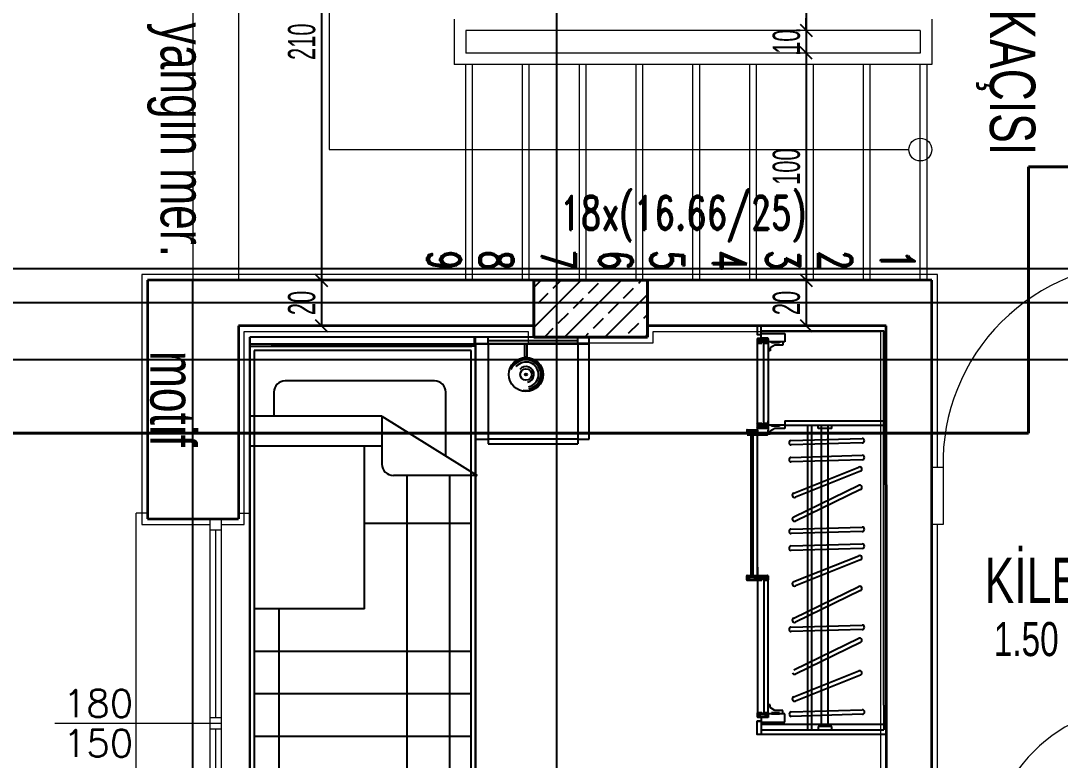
# Model space of a CAD drawing. Header units: inches. Extents: x -7543 to -822, y 102837 to 190349.
# Drawn here: x -830.059 to -829.9675, y 102836.9222 to 102836.9873 of the extents above; entities that cross this region are included whole.
import ezdxf

# ---------------------------------------------------------------- set-up
doc = ezdxf.new("R2010")
doc.units = ezdxf.units.IN
doc.header["$MEASUREMENT"] = 0
for name, pattern in [('ACAD_ISO07W100', [3, 0, -3]), ('DASHDOTX2', [2, 1, -0.5, 0, -0.5]), ('DASHED', [19.049999999999997, 12.7, -6.35])]:
    doc.linetypes.add(name, pattern=pattern)
doc.layers.get('0').update_dxf_attribs({"lineweight": 25})
doc.layers.get('Defpoints').update_dxf_attribs({"lineweight": 25})
for name, color, linetype, lineweight in [('AKS', 1, 'Continuous', 25), ('ICOL', 55, 'Continuous', 25), ('KESİT', 7, 'Continuous', 40), ('KOLON', 2, 'Continuous', 40), ('SIVA', 150, 'Continuous', 15), ('TARAMA', 8, 'Continuous', 25), ('YAZI', 7, 'Continuous', 25)]:
    doc.layers.add(name, color=color, linetype=linetype, lineweight=lineweight)
for name, color, linetype, lineweight, true_color in [('DUVAR', 7, 'Continuous', 35, 0xfc4642), ('KAPI', 7, 'Continuous', 18, 0xffb360), ('MERDİVEN', 7, 'Continuous', 20, 0x16c244), ('PENCERE', 7, 'Continuous', 18, 0xffb360), ('TEFRİŞ', 7, 'Continuous', 25, 0x78462c)]:
    doc.layers.add(name, color=color, linetype=linetype, lineweight=lineweight, true_color=true_color)
doc.styles.add('arıal', font='arial.ttf', dxfattribs={"width": 0.7})
doc.styles.add('OLCU', font='tromand.shx', dxfattribs={"width": 0.6, "height": 12})
doc.styles.add('st1', font='romandtw.shx', dxfattribs={"width": 0.7, "height": 40})
doc.styles.add('TXTX', font='TXTX')

# ---------------------------------------------------------------- blocks, each defined once
blk = doc.blocks.new('_Oblique')
at = {"color": 0, "linetype": 'ByBlock', "lineweight": -2}
blk.add_line((-0.5, -0.5), (0.5, 0.5), dxfattribs=at)

msp = doc.modelspace()

# ---------------------------------------------------------------- linework, layer by layer
at = {"layer": 'AKS', "linetype": 'DASHDOTX2', "ltscale": 10}
for p, q in [((-830.0118199212353, 102837.241780972), (-830.0118199212353, 102836.7293249838)), ((-829.7205326753192, 102836.9654307916), (-830.0911364701894, 102836.9654307916)), ((-829.7205326753192, 102836.9624307916), (-830.0911364701894, 102836.9624307916)), ((-829.7205326753192, 102836.9574307916), (-830.0911364701894, 102836.9574307916))]:
    msp.add_line(p, q, dxfattribs=at)
at = {"layer": 'Defpoints', "color": 4}
for p, q in [((-830.0438199212354, 102836.8094307916), (-830.0438199212352, 102836.9644307916)), ((-830.0438199212352, 102836.9644307916), (-829.9788199212353, 102836.9644307916)), ((-829.9788199212353, 102836.9644307916), (-829.9788199212353, 102836.9149307916))]:
    msp.add_line(p, q, dxfattribs=at)
at = {"layer": 'DUVAR'}
for p, q in [((-830.0138199212353, 102836.9644307916), (-830.0478199212353, 102836.9644307916)), ((-830.0478199212353, 102836.9644307916), (-830.0478199212353, 102836.9434307916)), ((-829.9788199212353, 102836.9644307916), (-830.0038199212353, 102836.9644307916)), ((-829.9788199212353, 102836.9124307916), (-829.9788199212353, 102836.9644307916)), ((-830.0138199212353, 102836.9604307916), (-830.0398199212352, 102836.9604307916)), ((-830.0398199212352, 102836.9604307916), (-830.0398199212352, 102836.9434307916)), ((-829.9828199212353, 102836.9604307916), (-830.0038199212353, 102836.9604307916)), ((-829.9828199212353, 102836.9464307916), (-829.9828199212353, 102836.9604307916)), ((-829.9828199212353, 102836.9464307916), (-829.9828199212353, 102836.9084307916)), ((-830.0478199212353, 102836.9434307916), (-830.0398199212352, 102836.9434307916))]:
    msp.add_line(p, q, dxfattribs=at)
at = {"layer": 'ICOL'}
for p, q in [((-830.0325104795836, 102837.0064307916), (-830.0325104795836, 102836.9644307916)), ((-829.9898652782127, 102837.0064307916), (-829.9898652782127, 102836.9864307916)), ((-829.9898652782127, 102836.9864307916), (-829.9898652782127, 102836.9875107916)), ((-829.9898652782127, 102836.9864307916), (-829.9898652782127, 102836.9844307916)), ((-829.9898652782127, 102836.9844307916), (-829.9898652782127, 102836.9644307916)), ((-829.9898652782127, 102836.9844307916), (-829.9898652782127, 102836.9833507916)), ((-830.0325104795836, 102836.9644307916), (-830.0325104795836, 102836.9604307916)), ((-829.9898652782127, 102836.9644307916), (-829.9898652782127, 102836.9604307916))]:
    msp.add_line(p, q, dxfattribs=at)
at = {"layer": 'ICOL', "color": 53}
for p, q in [((-829.9904016805816, 102836.9864307916), (-829.9907052782128, 102836.9864307916)), ((-829.9904016805816, 102836.9864307916), (-829.9907052782128, 102836.9864307916)), ((-829.9904016805816, 102836.9844307916), (-829.9907052782128, 102836.9844307916)), ((-829.9904016805816, 102836.9844307916), (-829.9907052782128, 102836.9844307916)), ((-830.0349104795837, 102836.9644307916), (-830.0333504795836, 102836.9644307916)), ((-830.0349104795837, 102836.9644307916), (-830.0333504795836, 102836.9644307916)), ((-829.9894034089257, 102836.9644307916), (-829.9907052782128, 102836.9644307916)), ((-829.9894034089257, 102836.9644307916), (-829.9907052782128, 102836.9644307916)), ((-830.0349104795837, 102836.9604307916), (-830.0333504795836, 102836.9604307916)), ((-829.9897386871558, 102836.9604307916), (-829.9907052782128, 102836.9604307916))]:
    msp.add_line(p, q, dxfattribs=at)
at = {"layer": 'KAPI'}
for p, q in [((-829.9788199212353, 102836.9479307916), (-829.9788199212353, 102836.9429307916)), ((-829.9778199212353, 102836.9479307916), (-829.9788199212353, 102836.9479307916)), ((-829.9778199212353, 102836.9479307916), (-829.9778199212353, 102836.9429307916)), ((-829.9778199212353, 102836.9429307916), (-829.9788199212352, 102836.9429307916))]:
    msp.add_line(p, q, dxfattribs=at)
for centre, radius, start, end in [((-829.9602199212354, 102836.9483307916), 0.01760454486773231, 88.69804732829138, 181.3019526003686), ((-829.9602199212353, 102836.9133307916), 0.01360588108133885, 88.31531567871036, 181.6846843657614)]:
    msp.add_arc(centre, radius, start, end, dxfattribs=at)
at = {"layer": 'KESİT', "linetype": 'DASHED'}
for p, q in [((-829.7228021117523, 102836.9744292097), (-829.9702875037489, 102836.9744292097)), ((-829.9702875037489, 102836.9744292097), (-829.9702875037489, 102836.9509768006)), ((-829.9702875037489, 102836.9509768006), (-830.1114024642884, 102836.9509768006))]:
    msp.add_line(p, q, dxfattribs=at)
at = {"layer": 'KOLON'}
for p, q in [((-830.0138199212353, 102836.9644307916), (-830.0138199212353, 102836.9594307916)), ((-830.0038199212353, 102836.9644307916), (-830.0138199212353, 102836.9644307916)), ((-830.0038199212353, 102836.9594307916), (-830.0038199212353, 102836.9644307916)), ((-830.0138199212353, 102836.9594307916), (-830.0038199212353, 102836.9594307916))]:
    msp.add_line(p, q, dxfattribs=at)
at = {"layer": 'MERDİVEN'}
for p, q in [((-830.0438199212352, 102837.0064307916), (-830.0438199212352, 102836.9644307916)), ((-830.0398199212352, 102837.0064307916), (-830.0398199212352, 102836.9644307916)), ((-830.0318199212352, 102836.9949307916), (-830.0318199212352, 102836.9759307916)), ((-830.0208199212352, 102836.9874307916), (-830.0208199212352, 102836.9834307916)), ((-829.9788199212353, 102836.9874307916), (-829.9788199212353, 102836.9834307916)), ((-829.9798199212353, 102836.9864307916), (-830.0198199212352, 102836.9864307916)), ((-830.0198199212352, 102836.9864307916), (-830.0198199212352, 102836.9844307916)), ((-829.9798199212353, 102836.9864307916), (-829.9798199212353, 102836.9844307916)), ((-829.9798199212353, 102836.9844307916), (-830.0198199212352, 102836.9844307916)), ((-829.9788199212353, 102836.9834307916), (-830.0208199212352, 102836.9834307916)), ((-830.0192199212353, 102836.9644307916), (-830.0192199212353, 102836.9834307916)), ((-830.0142199212353, 102836.9644307916), (-830.0142199212353, 102836.9834307916)), ((-830.0092199212353, 102836.9644307916), (-830.0092199212353, 102836.9834307916)), ((-830.0042199212353, 102836.9644307916), (-830.0042199212353, 102836.9834307916)), ((-829.9992199212353, 102836.9644307916), (-829.9992199212353, 102836.9834307916)), ((-829.9942199212353, 102836.9644307916), (-829.9942199212353, 102836.9834307916)), ((-829.9892199212353, 102836.9644307916), (-829.9892199212352, 102836.9834307916)), ((-829.9842199212353, 102836.9644307916), (-829.9842199212353, 102836.9834307916)), ((-829.9792199212353, 102836.9644307916), (-829.9792199212352, 102836.9834307916)), ((-830.0318199212352, 102836.9759307916), (-829.9808199212353, 102836.9759307916))]:
    msp.add_line(p, q, dxfattribs=at)
at = {"layer": 'MERDİVEN', "linetype": 'ACAD_ISO07W100'}
for p, q in [((-830.0198199212352, 102836.9644307916), (-830.0198199212352, 102836.9834307916)), ((-830.0148199212352, 102836.9644307916), (-830.0148199212352, 102836.9834307916)), ((-830.0098199212352, 102836.9644307916), (-830.0098199212352, 102836.9834307916)), ((-830.0048199212353, 102836.9644307916), (-830.0048199212353, 102836.9834307916)), ((-829.9998199212353, 102836.9644307916), (-829.9998199212353, 102836.9834307916)), ((-829.9948199212353, 102836.9644307916), (-829.9948199212353, 102836.9834307916)), ((-829.9898199212353, 102836.9644307916), (-829.9898199212353, 102836.9834307916)), ((-829.9848199212353, 102836.9644307916), (-829.9848199212353, 102836.9834307916)), ((-829.9798199212353, 102836.9644307916), (-829.9798199212353, 102836.9834307916))]:
    msp.add_line(p, q, dxfattribs=at)
at = {"layer": 'MERDİVEN'}
msp.add_circle((-829.9798199212353, 102836.9759307916), 0.001, dxfattribs=at)
at = {"layer": 'PENCERE'}
for p, q in [((-830.0478199212353, 102836.9439307916), (-830.0488199212352, 102836.9439307916)), ((-830.0488199212352, 102836.9069307916), (-830.0488199212352, 102836.9439307916)), ((-830.0423199212353, 102836.9434307916), (-830.0423199212349, 102836.9074307916)), ((-830.0413199212353, 102836.9434307916), (-830.041319921235, 102836.9074307916)), ((-830.0398199212352, 102836.9439307916), (-830.0388199212352, 102836.9439307916)), ((-830.0388199212352, 102836.9069307916), (-830.0388199212352, 102836.9439307916)), ((-830.0413199212353, 102836.9424307916), (-830.0423199212353, 102836.9424307916)), ((-830.0418199212353, 102836.9424307916), (-830.0418199212352, 102836.9259307916)), ((-830.0559546604076, 102836.9254307916), (-830.042319921235, 102836.9254307916)), ((-830.042319921235, 102836.9259307916), (-830.0413199212351, 102836.9259307916)), ((-830.042319921235, 102836.9254307916), (-830.0413199212351, 102836.9254307916)), ((-830.042319921235, 102836.9249307916), (-830.0413199212351, 102836.9249307916)), ((-830.0418199212352, 102836.9249307916), (-830.041819921235, 102836.9084307916))]:
    msp.add_line(p, q, dxfattribs=at)
at = {"layer": 'SIVA'}
for p, q in [((-830.0483199212352, 102836.9649307916), (-830.0483199212352, 102836.9429307916)), ((-830.0133199212353, 102836.9649307916), (-830.0483199212352, 102836.9649307916)), ((-830.0033199212353, 102836.9649307916), (-830.0143199212353, 102836.9649307916)), ((-829.9783199212353, 102836.9649307916), (-830.0043199212353, 102836.9649307916)), ((-829.9783199212353, 102836.9479307916), (-829.9783199212353, 102836.9649307916)), ((-830.0393199212352, 102836.9429307916), (-830.0393199212352, 102836.9599307916)), ((-830.0393199212352, 102836.9599307916), (-830.0143199212353, 102836.9599307916)), ((-830.0143199212353, 102836.9599307916), (-830.0143199212353, 102836.9589307916)), ((-830.0033199212353, 102836.9589307916), (-830.0033199212353, 102836.9599307916)), ((-830.0033199212353, 102836.9599307916), (-829.9833199212353, 102836.9599307916)), ((-829.9833199212353, 102836.9599307916), (-829.9833199212353, 102836.9464307916)), ((-830.0143199212353, 102836.9589307916), (-830.0033199212353, 102836.9589307916)), ((-829.9833199212353, 102836.9464307916), (-829.9833199212353, 102836.9084307916)), ((-830.0483199212352, 102836.9429307916), (-830.0423199212353, 102836.9429307916)), ((-830.0413199212353, 102836.9429307916), (-830.0393199212352, 102836.9429307916)), ((-829.9783199212353, 102836.9129307916), (-829.9783199212353, 102836.9429307916))]:
    msp.add_line(p, q, dxfattribs=at)
at = {"layer": 'TARAMA'}
for p, q in [((-830.0096487528721, 102836.9644307916), (-830.0138199212353, 102836.9602596232)), ((-830.013184286778, 102836.9644307916), (-830.0138199212353, 102836.9637951571)), ((-830.011416519828, 102836.9644307916), (-830.0121420597792, 102836.9637052516)), ((-830.0061132189661, 102836.9644307916), (-830.0111132189661, 102836.9594307916)), ((-830.0043454520162, 102836.9644307916), (-830.0046290502291, 102836.9641471934)), ((-830.008164584135, 102836.9641471934), (-830.0090484676115, 102836.9632633099)), ((-830.0050709919674, 102836.9637052516), (-830.0059548754438, 102836.9628213682)), ((-830.0125840015174, 102836.9632633099), (-830.0134678849939, 102836.9623794264)), ((-830.0094904093497, 102836.9628213682), (-830.0103742928262, 102836.9619374847)), ((-830.0038199212353, 102836.9631885554), (-830.0075776850603, 102836.9594307916)), ((-830.006396817182, 102836.9623794264), (-830.0072807006585, 102836.9614955429)), ((-830.0108162345645, 102836.9614955429), (-830.011700118041, 102836.9606116595)), ((-830.0077226423967, 102836.9610536012), (-830.0086065258732, 102836.9601697177)), ((-830.0038199212353, 102836.9614207885), (-830.0041871084908, 102836.9610536012)), ((-830.0121420597792, 102836.9601697177), (-830.012880985922, 102836.9594307916)), ((-830.004629050229, 102836.9606116595), (-830.0055129337055, 102836.959727776)), ((-830.0090484676115, 102836.959727776), (-830.0093454520161, 102836.9594307916)), ((-830.0038199212353, 102836.9596530215), (-830.0040421511543, 102836.9594307916))]:
    msp.add_line(p, q, dxfattribs=at)
at = {"layer": 'TEFRİŞ'}
for p, q in [((-829.9938199212352, 102836.9604307916), (-829.9828199212352, 102836.9604307916)), ((-829.9828199212353, 102836.9604307916), (-829.9828199212353, 102836.9244307916)), ((-830.0089449212353, 102836.9594307916), (-830.0388199212352, 102836.9594307916)), ((-830.0388199212352, 102836.9186307916), (-830.0388199212352, 102836.9594307916)), ((-830.0388199212352, 102836.9594307916), (-830.0388199212352, 102836.9186307916)), ((-830.0190449212353, 102836.9588307916), (-830.0190449212353, 102836.9594307916)), ((-830.0190449212353, 102836.9588307916), (-830.0190449212353, 102836.9592307916)), ((-830.0189449212353, 102836.9588307916), (-830.0189449212353, 102836.9594307916)), ((-830.0178449212352, 102836.9588307916), (-830.0178449212352, 102836.9594307916)), ((-830.0178449212352, 102836.9591307916), (-830.0099449212353, 102836.9591307916)), ((-830.0099449212353, 102836.9588307916), (-830.0099449212353, 102836.9594307916)), ((-830.0089449212353, 102836.9588307916), (-830.0089449212353, 102836.9594307916)), ((-829.9941799212352, 102836.9596395846), (-829.9938199212352, 102836.9596395846)), ((-829.9941525623659, 102836.9592780799), (-829.9941525623659, 102836.9589381119)), ((-829.9941525623659, 102836.9592780799), (-829.9941525623659, 102836.9589381119)), ((-829.9941525623674, 102836.9507018497), (-829.9941525623673, 102836.9592780799)), ((-829.9941100663659, 102836.9593205759), (-829.9932601463659, 102836.9593205759)), ((-829.9941100663659, 102836.9592780799), (-829.9941100663659, 102836.9589381119)), ((-829.9941100663659, 102836.9592780799), (-829.9939613303659, 102836.9592780799)), ((-829.9941100663659, 102836.9592780799), (-829.9941100663659, 102836.9589381119)), ((-829.9941100663659, 102836.9592780799), (-829.9939613303659, 102836.9592780799)), ((-829.9941100663659, 102836.9589381119), (-829.9939613303659, 102836.9589381119)), ((-829.9941100663659, 102836.9589381119), (-829.9939613303659, 102836.9589381119)), ((-829.9940038263659, 102836.9593205759), (-829.9933663863659, 102836.9593205759)), ((-829.9939613303659, 102836.9592780799), (-829.9939613303659, 102836.9589381119)), ((-829.9939613303659, 102836.9592780799), (-829.9939613303659, 102836.9589381119)), ((-829.9939188343659, 102836.9592780799), (-829.9939188343659, 102836.9590868479)), ((-829.9939188343659, 102836.9592780799), (-829.9934513783659, 102836.9592780799)), ((-829.9939188343659, 102836.9590868479), (-829.9934513783659, 102836.9590868479)), ((-829.9939188343659, 102836.9590655999), (-829.9939188343659, 102836.9589381119)), ((-829.9939188343659, 102836.9590655999), (-829.9938125943659, 102836.9590655999)), ((-829.9939188343659, 102836.9589381119), (-829.9938125943659, 102836.9589381119)), ((-829.9938199212352, 102836.9593395846), (-829.9938199212352, 102836.9597395846)), ((-829.9938199212352, 102836.9597395846), (-829.9917399212352, 102836.9597395846)), ((-829.9931999212351, 102836.9593395846), (-829.9938199212352, 102836.9593395846)), ((-829.9938125943659, 102836.9590868479), (-829.9938125943659, 102836.9589381119)), ((-829.9937700983659, 102836.9590443519), (-829.9937700983659, 102836.9588956159)), ((-829.9937700983659, 102836.9590443519), (-829.9936001143659, 102836.9590443519)), ((-829.9937700983659, 102836.9590098671), (-829.9936001143659, 102836.9590098671)), ((-829.9936001143659, 102836.9590443519), (-829.9936001143659, 102836.9588956159)), ((-829.9935576183659, 102836.9590868479), (-829.9935576183659, 102836.9589381119)), ((-829.9935576183659, 102836.9590655999), (-829.9934513783659, 102836.9590655999)), ((-829.9935576183659, 102836.9589381119), (-829.9934513783659, 102836.9589381119)), ((-829.9934513783659, 102836.9592780799), (-829.9934513783659, 102836.9590868479)), ((-829.9934513783659, 102836.9590655999), (-829.9934513783659, 102836.9589381119)), ((-829.9934088823659, 102836.9592780799), (-829.9934088823659, 102836.9589381119)), ((-829.9934088823659, 102836.9592780799), (-829.9932601463659, 102836.9592780799)), ((-829.9934088823659, 102836.9589381119), (-829.9932601463659, 102836.9589381119)), ((-829.9932601463659, 102836.9592780799), (-829.9932601463659, 102836.9589381119)), ((-829.9919199212352, 102836.9590195838), (-829.9932199212352, 102836.9590195838)), ((-829.9932176503659, 102836.9592780799), (-829.9932176503659, 102836.9589381119)), ((-829.9932176503659, 102836.9589381119), (-829.993217650366, 102836.9517913787)), ((-829.9931999212351, 102836.9590195846), (-829.9931999212351, 102836.9593395846)), ((-829.9917399212352, 102836.9590195846), (-829.9931999212351, 102836.9590195846)), ((-829.9929199212352, 102836.9589195838), (-829.9929199212352, 102836.9590195838)), ((-829.9929199212352, 102836.9590195838), (-829.9922199212351, 102836.9590195838)), ((-829.9922199212352, 102836.9589195838), (-829.9929199212352, 102836.9589195838)), ((-829.9922199212351, 102836.9590195838), (-829.9922199212352, 102836.9589195838)), ((-829.9919199212352, 102836.9590195838), (-829.9919199212352, 102836.9587195838)), ((-829.9917399212352, 102836.9597395846), (-829.9917399212352, 102836.9590195846)), ((-830.0388199212352, 102836.9588307916), (-830.0089449212353, 102836.9588307916)), ((-830.0388199212352, 102836.9586307916), (-830.0192699212353, 102836.9586307916)), ((-830.0388199212352, 102836.9586307916), (-830.0369449212353, 102836.9586307916)), ((-830.0193449212353, 102836.9582307916), (-830.0384199212352, 102836.9582307916)), ((-830.0384199212352, 102836.9582307916), (-830.0384199212352, 102836.9190307916)), ((-830.0189449212353, 102836.9586307916), (-830.0369449212353, 102836.9586307916)), ((-830.0193449212353, 102836.9190307916), (-830.0193449212353, 102836.9582307916)), ((-830.0089449212353, 102836.9588307916), (-830.0189449212353, 102836.9588307916)), ((-830.0189449212353, 102836.9588307916), (-830.0189449212353, 102836.9504307916)), ((-830.0189449212353, 102836.9586307916), (-830.0189449212353, 102836.9186307916)), ((-830.0189449212353, 102836.9186307916), (-830.0189449212353, 102836.9586307916)), ((-830.0178449212352, 102836.9588307916), (-830.0178449212353, 102836.9500307916)), ((-830.014603231808, 102836.9576564249), (-830.014603231808, 102836.9588307916)), ((-830.014603231808, 102836.9588307916), (-830.0144395355093, 102836.9588307916)), ((-830.0144395355093, 102836.9588307916), (-830.0144395355093, 102836.9576564249)), ((-830.0099449212353, 102836.9588307916), (-830.0099449212353, 102836.9500307916)), ((-830.0089449212353, 102836.9504307916), (-830.0089449212353, 102836.9588307916)), ((-829.9941100663659, 102836.9588956159), (-829.9937700983659, 102836.9588956159)), ((-829.9936001143659, 102836.9588956159), (-829.9932601463659, 102836.9588956159)), ((-829.9936001143666, 102836.9516426427), (-829.9936001143659, 102836.9588956159)), ((-829.9930199212351, 102836.9582195838), (-829.9932199212352, 102836.9582195838)), ((-829.9926199212352, 102836.9587195838), (-829.9930199212351, 102836.9584695838)), ((-829.9930199212351, 102836.9584695838), (-829.9930199212351, 102836.9582195838)), ((-829.9919199212352, 102836.9587195838), (-829.9926199212352, 102836.9587195838)), ((-830.0144395355093, 102836.9576564249), (-830.014603231808, 102836.9576564249)), ((-830.0225646482158, 102836.9555755857), (-830.0356968752035, 102836.9555755857)), ((-830.0366968752035, 102836.9545755858), (-830.0366968752035, 102836.9524721948)), ((-830.0215646482159, 102836.9489576572), (-830.0215646482158, 102836.9545755858)), ((-830.027183198198, 102836.9524721948), (-830.0388199212352, 102836.9524721948)), ((-830.027183198198, 102836.9524721948), (-830.027183198198, 102836.9482407648)), ((-830.027183198198, 102836.9524721948), (-830.0188199212353, 102836.9472407648)), ((-829.9941525623674, 102836.9517913787), (-829.9941525623674, 102836.9514514107)), ((-829.9941525623667, 102836.9514514107), (-829.9941525623667, 102836.9517913787)), ((-829.9941525623667, 102836.9517913787), (-829.9941525623667, 102836.9514514107)), ((-829.9941100663666, 102836.9518338747), (-829.9937700983667, 102836.9518338747)), ((-829.9941100663666, 102836.9514514107), (-829.9941100663666, 102836.9517913787)), ((-829.9941100663666, 102836.9517913787), (-829.9939613303667, 102836.9517913787)), ((-829.9939613303667, 102836.9514514107), (-829.9939613303667, 102836.9517913787)), ((-829.9939188343667, 102836.9516638907), (-829.9939188343667, 102836.9517913787)), ((-829.9939188343667, 102836.9517913787), (-829.9938125943667, 102836.9517913787)), ((-829.9939188343667, 102836.9516638907), (-829.9938125943667, 102836.9516638907)), ((-829.9939188343667, 102836.9514514107), (-829.9939188343667, 102836.9516426427)), ((-829.9939188343667, 102836.9516426427), (-829.9934513783667, 102836.9516426427)), ((-829.9938125943667, 102836.9516426427), (-829.9938125943667, 102836.9517913787)), ((-829.9937700983667, 102836.9516851387), (-829.9937700983667, 102836.9518338747)), ((-829.9937700983667, 102836.9517196235), (-829.9936001143667, 102836.9517196235)), ((-829.9937700983667, 102836.9516851387), (-829.9936001143667, 102836.9516851387)), ((-829.9936001143667, 102836.9516851387), (-829.9936001143667, 102836.9518338747)), ((-829.9936001143667, 102836.9518338747), (-829.9932601463667, 102836.9518338747)), ((-829.9935576183666, 102836.9516426427), (-829.9935576183666, 102836.9517913787)), ((-829.9935576183666, 102836.9517913787), (-829.9934513783667, 102836.9517913787)), ((-829.9935576183666, 102836.9516638907), (-829.9934513783667, 102836.9516638907)), ((-829.9934513783667, 102836.9516638907), (-829.9934513783667, 102836.9517913787)), ((-829.9934513783667, 102836.9514514107), (-829.9934513783667, 102836.9516426427)), ((-829.9934088823667, 102836.9514514107), (-829.9934088823666, 102836.9517913787)), ((-829.9934088823666, 102836.9517913787), (-829.9932601463667, 102836.9517913787)), ((-829.9932601463667, 102836.9514514107), (-829.9932601463667, 102836.9517913787)), ((-829.9932199212353, 102836.9516806689), (-829.9932199212353, 102836.9508806689)), ((-829.9917399212352, 102836.9516806689), (-829.9932199212353, 102836.9516806689)), ((-829.9932176503667, 102836.9514514107), (-829.9932176503667, 102836.9517913787)), ((-829.9931999212353, 102836.9516806689), (-829.9931999212353, 102836.9520413149)), ((-829.9917399212353, 102836.9516806689), (-829.9931999212353, 102836.9516806689)), ((-829.9929199212353, 102836.9516806689), (-829.9922199212352, 102836.9516806689)), ((-829.9929199212353, 102836.9515806689), (-829.9929199212353, 102836.9516806689)), ((-829.9922199212352, 102836.9516806689), (-829.9922199212352, 102836.9515806689)), ((-829.9917399212353, 102836.9520413149), (-829.9917399212353, 102836.9516806689)), ((-829.9917399212353, 102836.9520406689), (-829.9828199212352, 102836.9520406689)), ((-829.9917399212353, 102836.9516806689), (-829.9828199212352, 102836.9516806689)), ((-829.9917399212352, 102836.9516806689), (-829.9917399212352, 102836.9513806689)), ((-829.9897148332353, 102836.9248307916), (-829.9897148332352, 102836.9516806689)), ((-829.9893548332353, 102836.9248307916), (-829.9893548332352, 102836.9516806689)), ((-829.9888148332353, 102836.9513806689), (-829.9888148332352, 102836.9516806689)), ((-829.9885148332353, 102836.9251307916), (-829.9885148332353, 102836.9516806689)), ((-829.9879148332353, 102836.9251307916), (-829.9879148332352, 102836.9516806689)), ((-829.9876148332353, 102836.9513806689), (-829.9876148332353, 102836.9516806689)), ((-829.9950874743666, 102836.9512159267), (-829.9950874743666, 102836.9508759587)), ((-829.9950449783666, 102836.9512584227), (-829.9941950583667, 102836.9512584227)), ((-829.9950449783666, 102836.9512159267), (-829.9950449783666, 102836.9508759587)), ((-829.9950449783666, 102836.9512159267), (-829.9948962423666, 102836.9512159267)), ((-829.9950449783666, 102836.9508759587), (-829.9948962423666, 102836.9508759587)), ((-829.9950449783666, 102836.9508334627), (-829.9947050103667, 102836.9508334627)), ((-829.9949387383667, 102836.9512584227), (-829.9943012983666, 102836.9512584227)), ((-829.9948962423666, 102836.9512159267), (-829.9948962423666, 102836.9508759587)), ((-829.9948537463666, 102836.9512159267), (-829.9948537463666, 102836.9510246947)), ((-829.9948537463666, 102836.9512159267), (-829.9943862903666, 102836.9512159267)), ((-829.9948537463666, 102836.9510246947), (-829.9943862903666, 102836.9510246947)), ((-829.9948537463666, 102836.9510034467), (-829.9948537463666, 102836.9508759587)), ((-829.9948537463666, 102836.9510034467), (-829.9947475063666, 102836.9510034467)), ((-829.9948537463666, 102836.9508759587), (-829.9947475063666, 102836.9508759587)), ((-829.9947475063666, 102836.9510246947), (-829.9947475063666, 102836.9508759587)), ((-829.9947050103674, 102836.9384482102), (-829.9947050103667, 102836.9512584227)), ((-829.9947050103666, 102836.9509821987), (-829.9947050103667, 102836.9508334627)), ((-829.9947050103666, 102836.9509821987), (-829.9945350263666, 102836.9509821987)), ((-829.9947050103667, 102836.9509477139), (-829.9945350263666, 102836.9509477139)), ((-829.9945350263673, 102836.9384482102), (-829.9945350263667, 102836.9512584227)), ((-829.9945350263666, 102836.9509821987), (-829.9945350263666, 102836.9508334627)), ((-829.9945350263666, 102836.9508334627), (-829.9941950583667, 102836.9508334627)), ((-829.9944925303666, 102836.9510246947), (-829.9944925303666, 102836.9508759587)), ((-829.9944925303666, 102836.9510034467), (-829.9943862903666, 102836.9510034467)), ((-829.9944925303666, 102836.9508759587), (-829.9943862903666, 102836.9508759587)), ((-829.9943862903666, 102836.9512159267), (-829.9943862903666, 102836.9510246947)), ((-829.9943862903666, 102836.9510034467), (-829.9943862903666, 102836.9508759587)), ((-829.9943437943666, 102836.9512159267), (-829.9943437943666, 102836.9508759587)), ((-829.9943437943666, 102836.9512159267), (-829.9941950583667, 102836.9512159267)), ((-829.9943437943666, 102836.9508759587), (-829.9941950583667, 102836.9508759587)), ((-829.9941950583667, 102836.9512159267), (-829.9941950583667, 102836.9508759587)), ((-829.9941525623667, 102836.9508759587), (-829.9941525623667, 102836.9512159267)), ((-829.9941525623667, 102836.9512159267), (-829.9941525623667, 102836.9508759587)), ((-829.9941525623674, 102836.9384057142), (-829.9941525623674, 102836.9508759511)), ((-829.9941100663666, 102836.9514514107), (-829.9939613303667, 102836.9514514107)), ((-829.9941100663666, 102836.9514089147), (-829.9932601463667, 102836.9514089147)), ((-829.9941100663666, 102836.9508334627), (-829.9932601463667, 102836.9508334627)), ((-829.9940038263667, 102836.9514089147), (-829.9933663863667, 102836.9514089147)), ((-829.9940038263667, 102836.9508334627), (-829.9933663863667, 102836.9508334627)), ((-829.9939188343667, 102836.9514514107), (-829.9934513783667, 102836.9514514107)), ((-829.9934088823667, 102836.9514514107), (-829.9932601463667, 102836.9514514107)), ((-829.9930199212353, 102836.9508806689), (-829.9932199212353, 102836.9508806689)), ((-829.9932176503667, 102836.9508759587), (-829.9932176503667, 102836.9512159267)), ((-829.9926199212352, 102836.9513806689), (-829.9930199212353, 102836.9511306689)), ((-829.9930199212353, 102836.9511306689), (-829.9930199212353, 102836.9508806689)), ((-829.9922199212352, 102836.9515806689), (-829.9929199212353, 102836.9515806689)), ((-829.9917399212352, 102836.9513806689), (-829.9926199212352, 102836.9513806689)), ((-829.9876148332353, 102836.9513806689), (-829.9888148332353, 102836.9513806689)), ((-830.0388199212352, 102836.9498564798), (-830.027183198198, 102836.9498564798)), ((-830.0287197021054, 102836.9355064568), (-830.0287197021054, 102836.9498564798)), ((-830.0189449212353, 102836.9504307916), (-830.0178449212353, 102836.9504307916)), ((-830.0099449212353, 102836.9504307916), (-830.0178449212353, 102836.9504307916)), ((-830.0178449212353, 102836.9500307916), (-830.0099449212353, 102836.9500307916)), ((-830.0099449212353, 102836.9504307916), (-830.0089449212353, 102836.9504307916)), ((-829.9912020412457, 102836.9503255733), (-829.9849390561335, 102836.9505043454)), ((-829.9849296470743, 102836.9501044561), (-829.9911926321865, 102836.949925684)), ((-829.9912020412457, 102836.948837817), (-829.9849390561335, 102836.9490165891)), ((-829.9849296470743, 102836.9486166998), (-829.9911926321865, 102836.9484379277)), ((-829.9909614325201, 102836.945696353), (-829.9852249905084, 102836.947981304)), ((-830.0188199212353, 102836.9472407648), (-830.026183198198, 102836.9472407648)), ((-830.0249697021054, 102836.9205064568), (-830.0249697021054, 102836.9472407648)), ((-830.0212197021053, 102836.9190307916), (-830.0212197021053, 102836.9472407648)), ((-829.9850784141365, 102836.9476091275), (-829.9908148561482, 102836.9453241764)), ((-829.99096143252, 102836.943592676), (-829.9852249905083, 102836.9463776271)), ((-829.9850784141364, 102836.9460054506), (-829.9908148561482, 102836.9432204995)), ((-830.0193449212353, 102836.9430064568), (-830.0287197021054, 102836.9430064568)), ((-829.9912020412457, 102836.9425224795), (-829.9849390561335, 102836.9427012516)), ((-829.9849296470743, 102836.9423013623), (-829.9911926321865, 102836.9421225901)), ((-829.9912020412457, 102836.9410347231), (-829.9849390561335, 102836.9412134952)), ((-829.9849296470743, 102836.9408136059), (-829.9911926321865, 102836.9406348338)), ((-829.9909614325201, 102836.9378932591), (-829.9852249905084, 102836.9401782102)), ((-829.9850784141365, 102836.9398060336), (-829.9908148561482, 102836.9375210826)), ((-829.9941525623674, 102836.9391552752), (-829.9941525623674, 102836.9259922963)), ((-829.9950874743674, 102836.9380657462), (-829.9950874743674, 102836.9384057142)), ((-829.9950449783673, 102836.9384482102), (-829.9947050103674, 102836.9384482102)), ((-829.9950449783673, 102836.9380657462), (-829.9950449783673, 102836.9384057142)), ((-829.9950449783673, 102836.9384057142), (-829.9948962423673, 102836.9384057142)), ((-829.9950449783673, 102836.9380657462), (-829.9948962423673, 102836.9380657462)), ((-829.9950449783673, 102836.9380232503), (-829.9941950583674, 102836.9380232503)), ((-829.9949387383674, 102836.9380232503), (-829.9943012983674, 102836.9380232503)), ((-829.9948962423673, 102836.9380657462), (-829.9948962423673, 102836.9384057142)), ((-829.9948537463674, 102836.9384057142), (-829.9947475063674, 102836.9384057142)), ((-829.9948537463674, 102836.9382782263), (-829.9948537463674, 102836.9384057142)), ((-829.9948537463674, 102836.9382782263), (-829.9947475063674, 102836.9382782263)), ((-829.9948537463673, 102836.9380657462), (-829.9948537463674, 102836.9382569782)), ((-829.9948537463674, 102836.9382569782), (-829.9943862903674, 102836.9382569782)), ((-829.9948537463673, 102836.9380657462), (-829.9943862903674, 102836.9380657462)), ((-829.9947475063674, 102836.9382569782), (-829.9947475063674, 102836.9384057142)), ((-829.9947050103674, 102836.9382994742), (-829.9947050103674, 102836.9384482102)), ((-829.9947050103674, 102836.9383339591), (-829.9945350263674, 102836.9383339591)), ((-829.9947050103674, 102836.9382994742), (-829.9945350263674, 102836.9382994742)), ((-829.9945350263673, 102836.9384482102), (-829.9941950583674, 102836.9384482102)), ((-829.9945350263674, 102836.9382994742), (-829.9945350263673, 102836.9384482102)), ((-829.9944925303673, 102836.9382569782), (-829.9944925303673, 102836.9384057142)), ((-829.9944925303673, 102836.9384057142), (-829.9943862903674, 102836.9384057142)), ((-829.9944925303673, 102836.9382782263), (-829.9943862903674, 102836.9382782263)), ((-829.9943862903674, 102836.9382782263), (-829.9943862903674, 102836.9384057142)), ((-829.9943862903674, 102836.9380657462), (-829.9943862903674, 102836.9382569782)), ((-829.9943437943674, 102836.9384057142), (-829.9941950583674, 102836.9384057142)), ((-829.9943437943674, 102836.9380657462), (-829.9943437943674, 102836.9384057142)), ((-829.9943437943674, 102836.9380657462), (-829.9941950583674, 102836.9380657462)), ((-829.9941950583674, 102836.9380657462), (-829.9941950583674, 102836.9384057142)), ((-829.9941525623667, 102836.9380657462), (-829.9941525623667, 102836.9384057142)), ((-829.9941525623667, 102836.9384057142), (-829.9941525623667, 102836.9380657462)), ((-829.9941525623674, 102836.9380657462), (-829.9941525623674, 102836.9384057142)), ((-829.9941100663666, 102836.9384482102), (-829.9932601463667, 102836.9384482102)), ((-829.9941100663666, 102836.9384057142), (-829.9939613303667, 102836.9384057142)), ((-829.9941100663666, 102836.9384057142), (-829.9941100663666, 102836.9380657462)), ((-829.9941100663666, 102836.9380657462), (-829.9939613303667, 102836.9380657462)), ((-829.9941100663666, 102836.9380232503), (-829.9937700983667, 102836.9380232503)), ((-829.9940038263667, 102836.9384482102), (-829.9933663863667, 102836.9384482102)), ((-829.9939613303667, 102836.9384057142), (-829.9939613303667, 102836.9380657462)), ((-829.9939188343667, 102836.9384057142), (-829.9934513783667, 102836.9384057142)), ((-829.9939188343667, 102836.9384057142), (-829.9939188343667, 102836.9382144822)), ((-829.9939188343667, 102836.9382144822), (-829.9934513783667, 102836.9382144822)), ((-829.9939188343667, 102836.9381932343), (-829.9938125943667, 102836.9381932343)), ((-829.9939188343667, 102836.9381932343), (-829.9939188343667, 102836.9380657462)), ((-829.9939188343667, 102836.9380657462), (-829.9938125943667, 102836.9380657462)), ((-829.9938125943667, 102836.9382144822), (-829.9938125943667, 102836.9380657462)), ((-829.9937700983667, 102836.9381719863), (-829.9936001143667, 102836.9381719863)), ((-829.9937700983667, 102836.9381719863), (-829.9937700983667, 102836.9380232503)), ((-829.9937700983667, 102836.9381375014), (-829.9936001143667, 102836.9381375014)), ((-829.9936001143667, 102836.9382144822), (-829.993600114366, 102836.9263747603)), ((-829.9936001143667, 102836.9381719863), (-829.9936001143667, 102836.9380232503)), ((-829.9936001143667, 102836.9380232503), (-829.9932601463667, 102836.9380232503)), ((-829.9935576183667, 102836.9382144822), (-829.9935576183666, 102836.9380657462)), ((-829.9935576183666, 102836.9381932343), (-829.9934513783667, 102836.9381932343)), ((-829.9935576183666, 102836.9380657462), (-829.9934513783667, 102836.9380657462)), ((-829.9934513783667, 102836.9384057142), (-829.9934513783667, 102836.9382144822)), ((-829.9934513783667, 102836.9381932343), (-829.9934513783667, 102836.9380657462)), ((-829.9934088823667, 102836.9384057142), (-829.9932601463667, 102836.9384057142)), ((-829.9934088823667, 102836.9384057142), (-829.9934088823667, 102836.9380657462)), ((-829.9934088823667, 102836.9380657462), (-829.9932601463667, 102836.9380657462)), ((-829.9932601463667, 102836.9384057142), (-829.9932601463667, 102836.9380657462)), ((-829.9932176503667, 102836.9384057142), (-829.9932176503667, 102836.9380657462)), ((-829.993217650366, 102836.9263322643), (-829.993217650366, 102836.9380657462)), ((-829.9909614325201, 102836.9346904244), (-829.9852249905084, 102836.9374753755)), ((-829.9850784141364, 102836.937103199), (-829.9908148561481, 102836.9343182479)), ((-830.0287197021055, 102836.9355064568), (-830.0384199212352, 102836.9355064568)), ((-830.0362197021053, 102836.9190307916), (-830.0362197021054, 102836.9355064568)), ((-829.9912020412457, 102836.9338938675), (-829.9849390561335, 102836.9340726396)), ((-829.9849296470743, 102836.9336727503), (-829.9911926321865, 102836.9334939782)), ((-829.9909614325201, 102836.930129249), (-829.9852249905084, 102836.9329142)), ((-829.9850784141364, 102836.9325420235), (-829.9908148561481, 102836.9297570724)), ((-830.0193449212353, 102836.9317564568), (-830.0384199212352, 102836.9317564568)), ((-829.9909614325201, 102836.9277528966), (-829.9852249905084, 102836.9300378476)), ((-829.9850784141365, 102836.9296656711), (-829.9908148561482, 102836.9273807201)), ((-830.0193449212353, 102836.9280064568), (-830.0384199212352, 102836.9280064568)), ((-829.9930199212353, 102836.9270507924), (-829.9932199212353, 102836.9270507924)), ((-829.9930199212353, 102836.9268007924), (-829.9930199212353, 102836.9270507924)), ((-829.9830199212353, 102836.9270307916), (-829.9830199212353, 102836.9248307916)), ((-829.994152562366, 102836.9259922963), (-829.994152562366, 102836.9263322643)), ((-829.994152562366, 102836.9259922963), (-829.994152562366, 102836.9263322643)), ((-829.994110066366, 102836.9263747603), (-829.993770098366, 102836.9263747603)), ((-829.994110066366, 102836.9263322643), (-829.993961330366, 102836.9263322643)), ((-829.994110066366, 102836.9259922963), (-829.994110066366, 102836.9263322643)), ((-829.994110066366, 102836.9263322643), (-829.993961330366, 102836.9263322643)), ((-829.994110066366, 102836.9259922963), (-829.994110066366, 102836.9263322643)), ((-829.993961330366, 102836.9259922963), (-829.993961330366, 102836.9263322643)), ((-829.993961330366, 102836.9259922963), (-829.993961330366, 102836.9263322643)), ((-829.993918834366, 102836.9263322643), (-829.993812594366, 102836.9263322643)), ((-829.993918834366, 102836.9262047763), (-829.993918834366, 102836.9263322643)), ((-829.993918834366, 102836.9262047763), (-829.993812594366, 102836.9262047763)), ((-829.993918834366, 102836.9261835283), (-829.993451378366, 102836.9261835283)), ((-829.993918834366, 102836.9259922963), (-829.993918834366, 102836.9261835283)), ((-829.993812594366, 102836.9261835283), (-829.993812594366, 102836.9263322643)), ((-829.993770098366, 102836.9262260243), (-829.993770098366, 102836.9263747603)), ((-829.993770098366, 102836.9262605091), (-829.993600114366, 102836.9262605091)), ((-829.993770098366, 102836.9262260243), (-829.993600114366, 102836.9262260243)), ((-829.993600114366, 102836.9263747603), (-829.993260146366, 102836.9263747603)), ((-829.993600114366, 102836.9262260243), (-829.993600114366, 102836.9263747603)), ((-829.9935576183659, 102836.9263322643), (-829.993451378366, 102836.9263322643)), ((-829.993557618366, 102836.9261835283), (-829.9935576183659, 102836.9263322643)), ((-829.9935576183659, 102836.9262047763), (-829.993451378366, 102836.9262047763)), ((-829.993451378366, 102836.9262047763), (-829.993451378366, 102836.9263322643)), ((-829.993451378366, 102836.9259922963), (-829.993451378366, 102836.9261835283)), ((-829.993408882366, 102836.9263322643), (-829.993260146366, 102836.9263322643)), ((-829.993408882366, 102836.9259922963), (-829.993408882366, 102836.9263322643)), ((-829.993260146366, 102836.9259922963), (-829.993260146366, 102836.9263322643)), ((-829.9919199212353, 102836.9262507924), (-829.9932199212353, 102836.9262507924)), ((-829.993217650366, 102836.9259922963), (-829.993217650366, 102836.9263322643)), ((-829.9917399212353, 102836.9262507916), (-829.9931999212353, 102836.9262507916)), ((-829.9931999212353, 102836.9262507916), (-829.9931999212354, 102836.9259307916)), ((-829.9926199212352, 102836.9265507924), (-829.9930199212353, 102836.9268007924)), ((-829.9922199212353, 102836.9263507924), (-829.9929199212353, 102836.9263507924)), ((-829.9929199212353, 102836.9263507924), (-829.9929199212353, 102836.9262507924)), ((-829.9929199212353, 102836.9262507924), (-829.9922199212353, 102836.9262507924)), ((-829.9919199212353, 102836.9265507924), (-829.9926199212352, 102836.9265507924)), ((-829.9922199212353, 102836.9262507924), (-829.9922199212353, 102836.9263507924)), ((-829.9919199212353, 102836.9262507924), (-829.9919199212353, 102836.9265507924)), ((-829.9917399212353, 102836.9255307916), (-829.9917399212353, 102836.9262507916)), ((-829.9911888713849, 102836.9264317871), (-829.9849258862728, 102836.9266105592)), ((-829.9849164772135, 102836.9262106699), (-829.9911794623257, 102836.9260318978)), ((-829.9941799212353, 102836.9256307916), (-829.9938199212353, 102836.9256307916)), ((-829.994110066366, 102836.9259922963), (-829.993961330366, 102836.9259922963)), ((-829.994110066366, 102836.9259922963), (-829.993961330366, 102836.9259922963)), ((-829.994110066366, 102836.9259498003), (-829.993260146366, 102836.9259498003)), ((-829.994003826366, 102836.9259498003), (-829.993366386366, 102836.9259498003)), ((-829.993918834366, 102836.9259922963), (-829.993451378366, 102836.9259922963)), ((-829.9931999212354, 102836.9259307916), (-829.9938199212353, 102836.9259307916)), ((-829.9938199212353, 102836.9259307916), (-829.9938199212353, 102836.9255307916)), ((-829.9938199212353, 102836.9255307916), (-829.9917399212353, 102836.9255307916)), ((-829.9938199212353, 102836.9253307916), (-829.9830199212353, 102836.9253307916)), ((-829.993408882366, 102836.9259922963), (-829.993260146366, 102836.9259922963)), ((-829.9888148332353, 102836.9251307916), (-829.9888148332353, 102836.9248307916)), ((-829.9876148332353, 102836.9251307916), (-829.9888148332353, 102836.9251307916)), ((-829.9876148332353, 102836.9248307916), (-829.9876148332353, 102836.9251307916)), ((-830.0193449212353, 102836.9242564568), (-830.0384199212352, 102836.9242564568)), ((-829.9938199212353, 102836.9248307916), (-829.9830199212353, 102836.9248307916)), ((-829.9828199212353, 102836.9244307916), (-829.9938199212353, 102836.9244307916))]:
    msp.add_line(p, q, dxfattribs=at)
for points in [[(-829.9938199212352, 102836.9596483776), (-829.9938199212352, 102836.9604307916), (-829.9941857793876, 102836.9604307916), (-829.9941857793876, 102836.9596483776)], [(-829.9938199212353, 102836.9256219986), (-829.9938199212353, 102836.9244219986), (-829.9941857793877, 102836.9244219986), (-829.9941857793877, 102836.9256219986)]]:
    msp.add_lwpolyline(points, close=True, dxfattribs=at)
msp.add_lwpolyline([(-829.9830199212353, 102836.9270307916), (-829.9830199212353, 102836.9599395846), (-829.9938199212352, 102836.9599395846)], dxfattribs=at)
for centre, radius, start, end in [((-829.9941100663659, 102836.9592780799), 4.2496e-05, 90, 180), ((-829.9941100663659, 102836.9592780799), 4.2496e-05, 90, 180), ((-829.9941100663659, 102836.9589381119), 4.2496e-05, 180, 270), ((-829.9941100663659, 102836.9589381119), 4.2496e-05, 180, 270), ((-829.9932601463659, 102836.9592780799), 4.2496e-05, 0, 90), ((-829.9932601463659, 102836.9589381119), 4.2496e-05, 270, 0), ((-830.0356968752035, 102836.9545755858), 0.001, 90, 180), ((-830.0225646482158, 102836.9545755858), 0.000999999999998181, 0, 90), ((-829.9941950583674, 102836.9517913787), 4.2496e-05, 0, 90), ((-829.9941100663666, 102836.9517913787), 4.2496e-05, 90, 180), ((-829.9932601463667, 102836.9517913787), 4.2496e-05, 0, 90), ((-829.9950449783666, 102836.9512159267), 4.2496e-05, 90, 180), ((-829.9941950583674, 102836.9514514107), 4.2496e-05, 270, 0), ((-829.9941950583667, 102836.9512159267), 4.2496e-05, 0, 90), ((-829.9941950583667, 102836.9508759587), 4.2496e-05, 270, 0), ((-829.9941100663666, 102836.9514514107), 4.2496e-05, 180, 270), ((-829.9941100663666, 102836.9508759587), 4.2496e-05, 180, 270), ((-829.9932601463667, 102836.9514514107), 4.2496e-05, 270, 0), ((-829.9932601463667, 102836.9512159267), 4.2496e-05, 0, 90), ((-829.9932601463667, 102836.9508759587), 4.2496e-05, 270, 0), ((-829.9911908231641, 102836.950155859), 0.0001700846383642633, 93.78173870985228, 191.852750372437), ((-829.9911909433706, 102836.9500941539), 0.0001684784114812132, 170.8573026100192, 269.4256614557951), ((-829.9849343516039, 102836.9503044008), 0.0002000000000008991, 1.347872720849037, 91.34787276993552), ((-829.9849343516039, 102836.9503044008), 0.0002000000000001545, 271.3478727699356, 1.347872720849037), ((-829.9849343516039, 102836.9488166444), 0.0002000000000008991, 1.347872720849037, 91.34787276993552), ((-830.026183198198, 102836.9482407648), 0.001, 180, 270), ((-829.9911909433706, 102836.9486063976), 0.0001684784114812132, 170.8573026100192, 269.4256614557951), ((-829.9911737883831, 102836.9486551807), 0.0001848086732766934, 98.79364819300856, 186.8408409815553), ((-829.9851517023225, 102836.9477952158), 0.0002000000000002697, 21.49628695537314, 111.4962869105457), ((-829.9849343516039, 102836.9488166444), 0.0002000000000001545, 271.3478727699356, 1.347872720849037), ((-829.9851517023225, 102836.9477952158), 0.0002000000000006801, 291.4962869105457, 21.49628695537314), ((-829.9851517023224, 102836.9461915389), 0.0002000000000002697, 21.49628695537314, 111.4962869105457), ((-829.9851517023224, 102836.9461915389), 0.0002000000000006801, 291.4962869105457, 21.49628695537314), ((-829.9908881443341, 102836.9455102647), 0.0002000000000002697, 111.4962869105457, 201.4962869553732), ((-829.9908881443341, 102836.9455102647), 0.0001999999999993261, 201.4962869553732, 291.4962869105457), ((-829.9908881443341, 102836.9434065878), 0.0002000000000002697, 111.4962869105457, 201.4962869553732), ((-829.9911908231641, 102836.9423527652), 0.0001700846383642633, 93.78173870985228, 191.852750372437), ((-829.9908881443341, 102836.9434065878), 0.0001999999999993261, 201.4962869553732, 291.4962869105457), ((-829.9849343516039, 102836.9425013069), 0.0002000000000008991, 1.347872720849037, 91.34787276993552), ((-829.9849343516039, 102836.9425013069), 0.0002000000000001545, 271.3478727699356, 1.347872720849037), ((-829.9911909433706, 102836.9422910601), 0.0001684784114812132, 170.8573026100192, 269.4256614557951), ((-829.9911909433706, 102836.9408033037), 0.0001684784114812132, 170.8573026100192, 269.4256614557951), ((-829.9911737883831, 102836.9408520868), 0.0001848086732766934, 98.79364819300856, 186.8408409815553), ((-829.9849343516039, 102836.9410135506), 0.0002000000000008991, 1.347872720849037, 91.34787276993552), ((-829.9849343516039, 102836.9410135506), 0.0002000000000001545, 271.3478727699356, 1.347872720849037), ((-829.9851517023225, 102836.9399921219), 0.0002000000000002697, 21.49628695537314, 111.4962869105457), ((-829.9851517023225, 102836.9399921219), 0.0002000000000006801, 291.4962869105457, 21.49628695537314), ((-829.9950449783673, 102836.9384057142), 4.2496e-05, 90, 180), ((-829.9950449783673, 102836.9380657462), 4.2496e-05, 180, 270), ((-829.9941950583674, 102836.9384057142), 4.2496e-05, 0, 90), ((-829.9941950583674, 102836.9380657462), 4.2496e-05, 270, 0), ((-829.9941100663666, 102836.9384057142), 4.2496e-05, 90, 180), ((-829.9941100663666, 102836.9380657462), 4.2496e-05, 180, 270), ((-829.9932601463667, 102836.9384057142), 4.2496e-05, 0, 90), ((-829.9932601463667, 102836.9380657462), 4.2496e-05, 270, 0), ((-829.9908881443341, 102836.9377071708), 0.0002000000000002697, 111.4962869105457, 201.4962869553732), ((-829.9908881443341, 102836.9377071708), 0.0001999999999993261, 201.4962869553732, 291.4962869105457), ((-829.9851517023224, 102836.9372892872), 0.0002000000000002697, 21.49628695537314, 111.4962869105457), ((-829.9851517023224, 102836.9372892872), 0.0002000000000006801, 291.4962869105457, 21.49628695537314), ((-829.9908881443341, 102836.9345043362), 0.0002000000000002697, 111.4962869105457, 201.4962869553732), ((-829.9908881443341, 102836.9345043362), 0.0001999999999993261, 201.4962869553732, 291.4962869105457), ((-829.9911908231641, 102836.9337241532), 0.0001700846383642633, 93.78173870985228, 191.852750372437), ((-829.9911909433706, 102836.9336624481), 0.0001684784114812132, 170.8573026100192, 269.4256614557951), ((-829.9849343516039, 102836.933872695), 0.0002000000000008991, 1.347872720849037, 91.34787276993552), ((-829.9849343516039, 102836.933872695), 0.0002000000000001545, 271.3478727699356, 1.347872720849037), ((-829.9851517023224, 102836.9327281118), 0.0002000000000002697, 21.49628695537314, 111.4962869105457), ((-829.9851517023224, 102836.9327281118), 0.0002000000000006801, 291.4962869105457, 21.49628695537314), ((-829.9908881443341, 102836.9299431607), 0.0001999999999993261, 201.4962869553732, 291.4962869105457), ((-829.9851517023225, 102836.9298517594), 0.0002000000000002697, 21.49628695537314, 111.4962869105457), ((-829.9851517023225, 102836.9298517594), 0.0002000000000006801, 291.4962869105457, 21.49628695537314), ((-829.9908881443341, 102836.9275668083), 0.0002000000000002697, 111.4962869105457, 201.4962869553732), ((-829.9908881443341, 102836.9275668083), 0.0001999999999993261, 201.4962869553732, 291.4962869105457), ((-829.994110066366, 102836.9263322643), 4.2496e-05, 90, 180), ((-829.994110066366, 102836.9263322643), 4.2496e-05, 90, 180), ((-829.993260146366, 102836.9263322643), 4.2496e-05, 0, 90), ((-829.9911777735097, 102836.9262003677), 0.0001684784114812132, 170.8573026100192, 269.4256614557951), ((-829.9911606185223, 102836.9262491508), 0.0001848086732766934, 98.79364819300856, 186.8408409815553), ((-829.9849211817431, 102836.9264106146), 0.0002000000000008991, 1.347872720849037, 91.34787276993552), ((-829.9849211817431, 102836.9264106146), 0.0002000000000001545, 271.3478727699356, 1.347872720849037), ((-829.994110066366, 102836.9259922963), 4.2496e-05, 180, 270), ((-829.994110066366, 102836.9259922963), 4.2496e-05, 180, 270), ((-829.993260146366, 102836.9259922963), 4.2496e-05, 270, 0)]:
    msp.add_arc(centre, radius, start, end, dxfattribs=at)
for major_axis, ratio, start_param, end_param in [((-0.001500000000011829, -6.20211076511646e-18), 1, 3.141592653589793, 9.42477796076938), ((5.788636714108826e-18, -0.001400000000011072), 0.9999999999999681, -0.1731823489287732, 4.398558631896043), ((5.735985146107046e-18, -0.001300000000010273), 0.9999999999999685, 0.1933445655302806, 4.052224436183937), ((-0.001100000000008712, -4.731401360150158e-18), 0.9999999999999637, 1.76414089232516, 5.623020762978816), ((-0.0007000000000055406, -3.010891774640996e-18), 0.9999999999999384, 1.764140892325112, 5.62302076297881), ((-0.0005000000000039429, -2.150636981886362e-18), 1, 3.141592653589793, 9.42477796076938), ((-0.0001000000000007886, -4.301273963772724e-19), 1, 3.141592653589793, 9.42477796076938)]:
    msp.add_ellipse((-830.0145130523325, 102836.9561322917), major_axis=major_axis, ratio=ratio, start_param=start_param, end_param=end_param, dxfattribs=at)

# ---------------------------------------------------------------- block references
at = {"layer": 'ICOL', "xscale": 0.001080000001820736, "yscale": 0.001080000001820736, "zscale": 0.001080000001820736}
for p, rotation in [((-829.9898652782127, 102836.9864307916), 270), ((-829.9898652782127, 102836.9864307916), 270), ((-829.9898652782127, 102836.9844307916), 90), ((-829.9898652782127, 102836.9844307916), 90), ((-830.0325104795836, 102836.9644307916), 90), ((-830.0325104795836, 102836.9644307916), 270), ((-829.9898652782127, 102836.9644307916), 90), ((-829.9898652782127, 102836.9644307916), 270), ((-830.0325104795836, 102836.9604307916), 270), ((-829.9898652782127, 102836.9604307916), 270)]:
    msp.add_blockref('_Oblique', p, dxfattribs=dict(at, rotation=rotation))

# ---------------------------------------------------------------- texts
at = {"layer": 'ICOL', "char_height": 0.0024, "attachment_point": 5, "rotation": 90, "style": 'OLCU'}
for s, insert in [('\\A1;210', (-830.0342384795837, 102836.9854307916)), ('\\A1;10', (-829.9915932782127, 102836.9854307916)), ('\\A1;100', (-829.9915932782127, 102836.9744307916)), ('\\A1;20', (-830.0342384795837, 102836.9624307916)), ('\\A1;20', (-829.9915932782127, 102836.9624307916))]:
    msp.add_mtext(s, dxfattribs=dict(at, insert=insert))
at = {"layer": 'PENCERE', "style": 'TXTX'}
for s, p in [('180', (-830.0552451423994, 102836.9259747283)), ('150', (-830.0552451423994, 102836.9224581815))]:
    msp.add_text(s, height=0.0024, dxfattribs=at).set_placement(p)
at = {"layer": 'YAZI', "width": 0.7}
for s, height, style, p in [('Y.KAÇISI', 0.004, 'arıal', (-829.9737025428635, 102836.9919659437)), ('yangın mer.', 0.004, 'arıal', (-830.0466544953252, 102836.9871335436, -0.011684)), ('9', 0.002999999999999999, 'st1', (-830.0232176465336, 102836.9670958726)), ('8', 0.002999999999999999, 'st1', (-830.0186164036733, 102836.9670958726)), ('7', 0.002999999999999999, 'st1', (-830.0131164036733, 102836.9670958726)), ('6', 0.002999999999999999, 'st1', (-830.0081066348404, 102836.9670958726)), ('5', 0.002999999999999999, 'st1', (-830.0035870941931, 102836.9670958726)), ('4', 0.002999999999999999, 'st1', (-829.9980870941931, 102836.9670958726)), ('3', 0.002999999999999999, 'st1', (-829.9934041461382, 102836.9670958726)), ('2', 0.002999999999999999, 'st1', (-829.9888029032779, 102836.9670958726)), ('1', 0.002999999999999999, 'st1', (-829.983302903278, 102836.9670958726)), ('motif', 0.004, 'arıal', (-830.0475650449496, 102836.9582162555, -0.011684))]:
    msp.add_text(s, height=height, rotation=270, dxfattribs=dict(at, style=style)).set_placement(p)
for s, height, style, p in [('18x(16.66/25)', 0.002999999999999999, 'st1', (-830.011487896508, 102836.9688630313)), ('KİLER', 0.004, 'arıal', (-829.9741614133841, 102836.9360055251)), ('1.50 m2', 0.003, 'arıal', (-829.973354960137, 102836.9313371772, -0.011684))]:
    msp.add_text(s, height=height, dxfattribs=dict(at, style=style)).set_placement(p)

doc.saveas('drawing.dxf')
